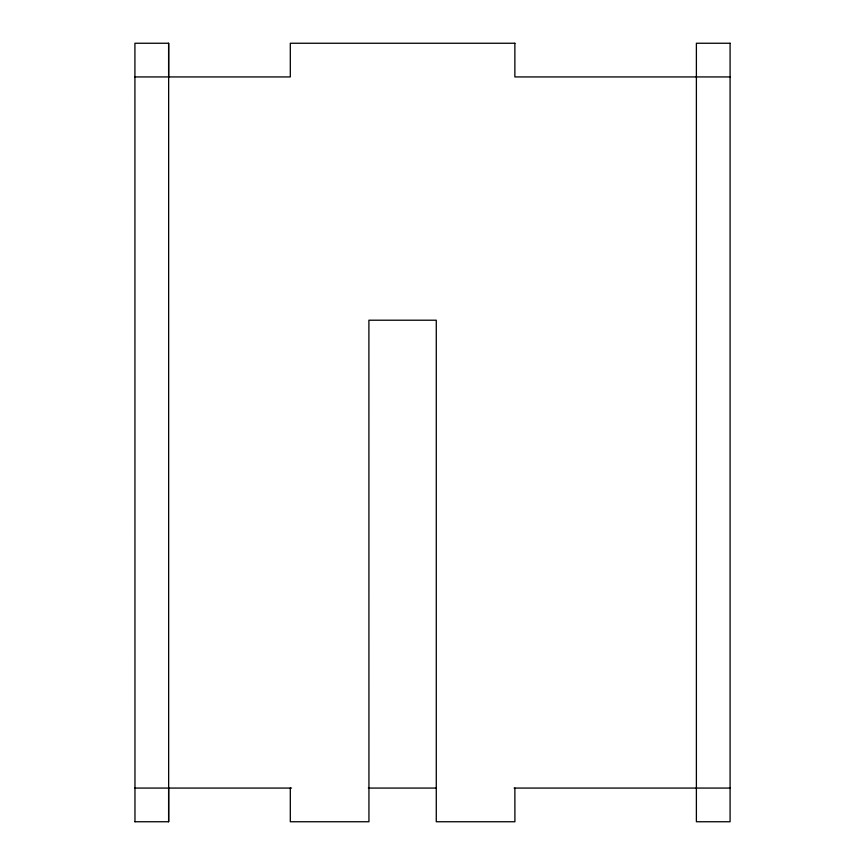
<?xml version="1.0" encoding="UTF-8"?>
<svg xmlns="http://www.w3.org/2000/svg" width="865" height="865" viewBox="0 0 865 865"><rect width="100%" height="100%" fill="white"/><g stroke="black" fill="none" stroke-linecap="round" stroke-linejoin="round"><path stroke-width="1.3" d="M514.913 43.25L290.305 43.25L290.305 76.931L134.918 76.931M730.082 76.931L514.87 76.931L514.87 43.25M134.918 788.069L291.537 788.069M368.36 788.069L435.949 788.069M514.134 788.069L730.082 788.069M134.918 821.75L168.664 821.75L168.653 43.25L134.918 43.25L134.972 821.75M514.87 788.069L514.913 821.75L436.274 821.75L436.274 320.212L368.901 320.212L368.944 821.75L290.305 821.75L290.305 788.069M168.61 43.25L168.61 76.931M168.61 788.069L168.61 821.75M730.082 43.25L696.39 43.25L696.39 821.75L730.082 821.75L730.082 43.25"/></g></svg>
